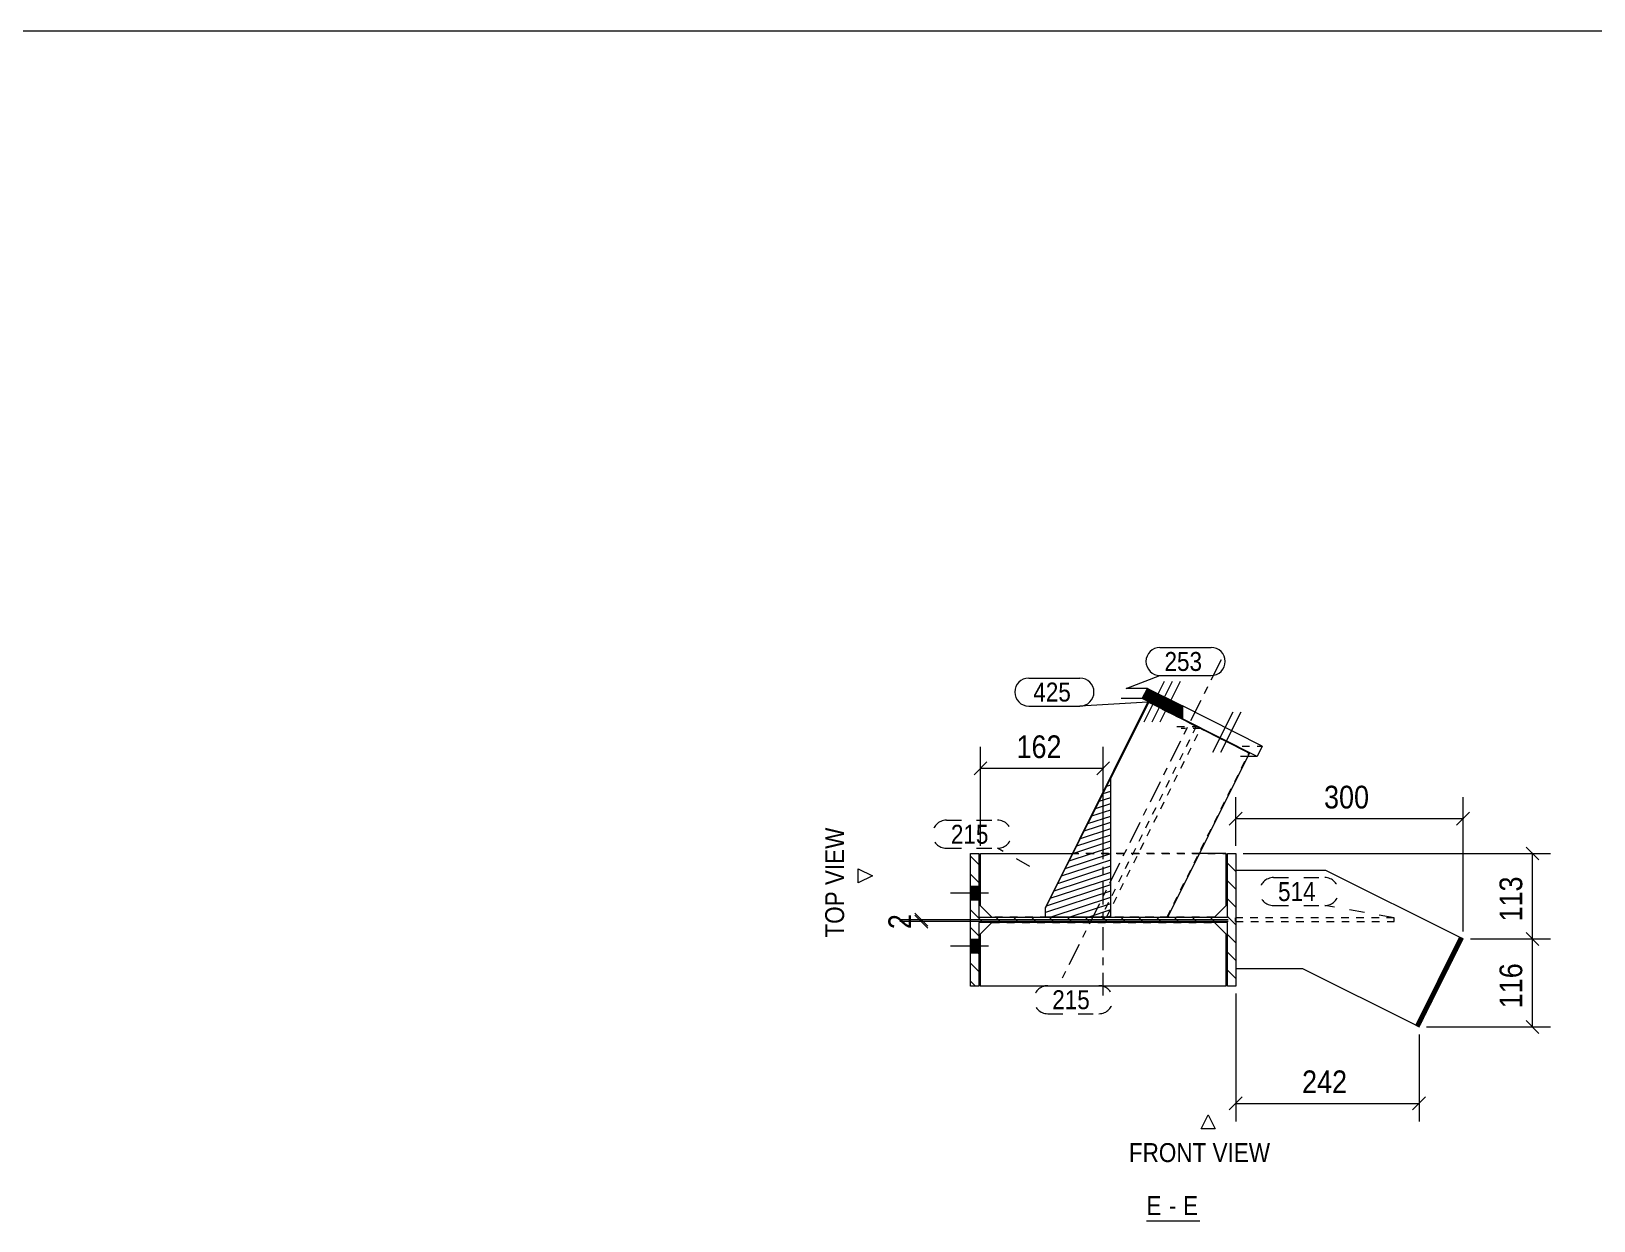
# Model space of a CAD drawing. Header units: millimetres. Extents: x 2 to 825, y 1 to 579.
# Drawn here: x 424.5 to 630.8, y 421.9 to 579 of the extents above; entities that cross this region are included whole.
import ezdxf

# ---------------------------------------------------------------- set-up
doc = ezdxf.new("R2010")
doc.units = ezdxf.units.MM
for name, pattern in [('XKITLINE00', [0]), ('XKITLINE01', [4, 1, -1, 1, -1]), ('XKITLINE02', [4, 2, -2]), ('XKITLINE03', [6, 3, -1, 1, -1])]:
    doc.linetypes.add(name, pattern=pattern)
for name, color, linetype, lineweight in [('Bolt', 3, 'Continuous', 0), ('Dimensions', 7, 'Continuous', 0), ('DrawingSheet', 5, 'Continuous', 0), ('OtherObjectType', 7, 'Continuous', 0), ('Part', 2, 'Continuous', 0), ('PartMark', 7, 'Continuous', 0)]:
    doc.layers.add(name, color=color, linetype=linetype, lineweight=lineweight)
doc.styles.add('ARIAL', font='ARIAL.TTF')

# ---------------------------------------------------------------- blocks, each defined once
blk = doc.blocks.new('*A6')
at = {"layer": 'Part', "color": 7, "linetype": 'XKITLINE00', "lineweight": 0}
for p, q in [((583.49, 470.41), (583.49, 470.41)), ((583.49, 470.41), (583.49, 470.41)), ((549.59, 468.95), (548.49, 470.05)), ((583.49, 468.05), (582.39, 469.15)), ((549.59, 466.6), (548.49, 467.7)), ((583.49, 465.7), (582.39, 466.8)), ((549.59, 464.24), (548.49, 465.34)), ((583.49, 463.34), (582.39, 464.44)), ((550.15, 461.31), (548.49, 462.98)), ((583.49, 460.98), (582.39, 462.08)), ((549.59, 459.52), (548.49, 460.62)), ((552.51, 461.31), (551.81, 462.01)), ((554.87, 461.31), (554.17, 462.01)), ((557.23, 461.31), (556.53, 462.01)), ((559.58, 461.31), (558.88, 462.01)), ((561.94, 461.31), (561.24, 462.01)), ((564.3, 461.31), (563.6, 462.01)), ((566.65, 461.31), (565.95, 462.01)), ((569.01, 461.31), (568.31, 462.01)), ((571.37, 461.31), (570.67, 462.01)), ((573.73, 461.31), (573.03, 462.01)), ((576.08, 461.31), (575.38, 462.01)), ((578.44, 461.31), (577.74, 462.01)), ((580.8, 461.31), (580.1, 462.01)), ((549.59, 457.17), (548.49, 458.27)), ((583.49, 458.63), (582.39, 459.73)), ((549.59, 454.81), (548.49, 455.91)), ((583.49, 456.27), (582.39, 457.37)), ((583.49, 453.91), (582.39, 455.01)), ((549.12, 452.91), (548.49, 453.55))]:
    blk.add_line(p, q, dxfattribs=at)
blk = doc.blocks.new('*A7')
at = {"layer": 'Part', "color": 7, "linetype": 'XKITLINE00', "lineweight": 0}
for p, q in [((612.93, 457.98), (612.26, 457.76)), ((612.96, 458.04), (612.29, 457.82)), ((612.99, 458.1), (612.32, 457.88)), ((613.02, 458.16), (612.35, 457.94)), ((613.05, 458.22), (612.38, 458)), ((613.08, 458.28), (612.41, 458.06)), ((613.11, 458.34), (612.44, 458.12)), ((613.14, 458.4), (612.47, 458.18)), ((613.17, 458.46), (612.5, 458.24)), ((613.2, 458.52), (612.53, 458.3)), ((613.23, 458.58), (612.56, 458.36)), ((613.26, 458.65), (612.59, 458.42)), ((613.29, 458.71), (612.62, 458.48)), ((613.32, 458.77), (612.65, 458.54)), ((613.35, 458.83), (612.68, 458.6)), ((613.38, 458.89), (612.71, 458.66)), ((613.41, 458.95), (612.74, 458.72)), ((613.44, 459.01), (612.77, 458.78)), ((613.47, 459.07), (612.8, 458.84)), ((613.5, 459.13), (612.83, 458.9)), ((613.44, 459.16), (612.86, 458.96)), ((613.38, 459.19), (612.89, 459.02)), ((613.32, 459.22), (612.92, 459.08)), ((613.26, 459.25), (612.95, 459.14)), ((613.2, 459.28), (612.98, 459.2)), ((613.14, 459.31), (613.01, 459.26)), ((613.06, 459.33), (613.04, 459.33)), ((611.91, 455.93), (611.24, 455.71)), ((611.94, 455.99), (611.27, 455.77)), ((611.97, 456.05), (611.3, 455.83)), ((612, 456.11), (611.33, 455.89)), ((612.03, 456.17), (611.36, 455.95)), ((612.06, 456.23), (611.39, 456.01)), ((612.09, 456.29), (611.42, 456.07)), ((612.12, 456.36), (611.45, 456.13)), ((612.15, 456.42), (611.48, 456.19)), ((612.18, 456.48), (611.51, 456.25)), ((612.21, 456.54), (611.54, 456.31)), ((612.24, 456.6), (611.57, 456.37)), ((612.27, 456.66), (611.6, 456.43)), ((612.3, 456.72), (611.63, 456.49)), ((612.33, 456.78), (611.66, 456.55)), ((612.36, 456.84), (611.69, 456.61)), ((612.39, 456.9), (611.72, 456.67)), ((612.42, 456.96), (611.75, 456.73)), ((612.45, 457.02), (611.78, 456.79)), ((612.48, 457.08), (611.81, 456.85)), ((612.51, 457.14), (611.84, 456.91)), ((612.54, 457.2), (611.87, 456.97)), ((612.57, 457.26), (611.9, 457.04)), ((612.6, 457.32), (611.93, 457.1)), ((612.63, 457.38), (611.96, 457.16)), ((612.66, 457.44), (611.99, 457.22)), ((612.69, 457.5), (612.02, 457.28)), ((612.72, 457.56), (612.05, 457.34)), ((612.75, 457.62), (612.08, 457.4)), ((612.78, 457.68), (612.11, 457.46)), ((612.81, 457.74), (612.14, 457.52)), ((612.84, 457.8), (612.17, 457.58)), ((612.87, 457.86), (612.2, 457.64)), ((612.9, 457.92), (612.23, 457.7)), ((610.85, 453.82), (610.18, 453.6)), ((610.88, 453.88), (610.21, 453.66)), ((610.91, 453.94), (610.24, 453.72)), ((610.94, 454), (610.27, 453.78)), ((610.97, 454.07), (610.3, 453.84)), ((611, 454.13), (610.33, 453.9)), ((611.03, 454.19), (610.36, 453.96)), ((611.06, 454.25), (610.39, 454.02)), ((611.09, 454.31), (610.42, 454.08)), ((611.12, 454.37), (610.45, 454.14)), ((611.15, 454.43), (610.48, 454.2)), ((611.18, 454.49), (610.51, 454.26)), ((611.21, 454.55), (610.54, 454.32)), ((611.24, 454.61), (610.57, 454.38)), ((611.27, 454.67), (610.6, 454.44)), ((611.3, 454.73), (610.63, 454.5)), ((611.33, 454.79), (610.66, 454.56)), ((611.36, 454.85), (610.69, 454.62)), ((611.39, 454.91), (610.72, 454.68)), ((611.42, 454.97), (610.75, 454.75)), ((611.45, 455.03), (610.78, 454.81)), ((611.48, 455.09), (610.81, 454.87)), ((611.52, 455.15), (610.84, 454.93)), ((611.55, 455.21), (610.87, 454.99)), ((611.58, 455.27), (610.9, 455.05)), ((611.61, 455.33), (610.93, 455.11)), ((611.64, 455.39), (610.96, 455.17)), ((611.67, 455.45), (610.99, 455.23)), ((611.7, 455.51), (611.02, 455.29)), ((611.73, 455.57), (611.05, 455.35)), ((611.76, 455.63), (611.08, 455.41)), ((611.79, 455.69), (611.12, 455.47)), ((611.82, 455.75), (611.15, 455.53)), ((611.85, 455.81), (611.18, 455.59)), ((611.88, 455.87), (611.21, 455.65)), ((609.83, 451.78), (609.16, 451.55)), ((609.86, 451.84), (609.19, 451.61)), ((609.89, 451.9), (609.22, 451.67)), ((609.92, 451.96), (609.25, 451.73)), ((609.95, 452.02), (609.28, 451.79)), ((609.98, 452.08), (609.31, 451.85)), ((610.01, 452.14), (609.34, 451.91)), ((610.04, 452.2), (609.37, 451.97)), ((610.07, 452.26), (609.4, 452.03)), ((610.1, 452.32), (609.43, 452.09)), ((610.13, 452.38), (609.46, 452.15)), ((610.16, 452.44), (609.49, 452.21)), ((610.19, 452.5), (609.52, 452.27)), ((610.22, 452.56), (609.55, 452.33)), ((610.25, 452.62), (609.58, 452.39)), ((610.28, 452.68), (609.61, 452.46)), ((610.31, 452.74), (609.64, 452.52)), ((610.34, 452.8), (609.67, 452.58)), ((610.37, 452.86), (609.7, 452.64)), ((610.4, 452.92), (609.73, 452.7)), ((610.43, 452.98), (609.76, 452.76)), ((610.46, 453.04), (609.79, 452.82)), ((610.49, 453.1), (609.82, 452.88)), ((610.52, 453.16), (609.85, 452.94)), ((610.55, 453.22), (609.88, 453)), ((610.58, 453.28), (609.91, 453.06)), ((610.61, 453.34), (609.94, 453.12)), ((610.64, 453.4), (609.97, 453.18)), ((610.67, 453.46), (610, 453.24)), ((610.7, 453.52), (610.03, 453.3)), ((610.73, 453.58), (610.06, 453.36)), ((610.76, 453.64), (610.09, 453.42)), ((610.79, 453.7), (610.12, 453.48)), ((610.82, 453.76), (610.15, 453.54)), ((608.81, 449.73), (608.14, 449.5)), ((608.84, 449.79), (608.17, 449.56)), ((608.87, 449.85), (608.2, 449.62)), ((608.9, 449.91), (608.23, 449.68)), ((608.93, 449.97), (608.26, 449.74)), ((608.96, 450.03), (608.29, 449.8)), ((608.99, 450.09), (608.32, 449.86)), ((609.02, 450.15), (608.35, 449.92)), ((609.05, 450.21), (608.38, 449.98)), ((609.08, 450.27), (608.41, 450.04)), ((609.11, 450.33), (608.44, 450.1)), ((609.14, 450.39), (608.47, 450.16)), ((609.17, 450.45), (608.5, 450.23)), ((609.2, 450.51), (608.53, 450.29)), ((609.23, 450.57), (608.56, 450.35)), ((609.26, 450.63), (608.59, 450.41)), ((609.29, 450.69), (608.62, 450.47)), ((609.32, 450.75), (608.65, 450.53)), ((609.35, 450.81), (608.68, 450.59)), ((609.38, 450.87), (608.71, 450.65)), ((609.41, 450.93), (608.74, 450.71)), ((609.44, 450.99), (608.77, 450.77)), ((609.47, 451.05), (608.8, 450.83)), ((609.5, 451.11), (608.83, 450.89)), ((609.53, 451.17), (608.86, 450.95)), ((609.56, 451.23), (608.89, 451.01)), ((609.59, 451.29), (608.92, 451.07)), ((609.62, 451.35), (608.95, 451.13)), ((609.65, 451.41), (608.98, 451.19)), ((609.68, 451.47), (609.01, 451.25)), ((609.71, 451.53), (609.04, 451.31)), ((609.74, 451.59), (609.07, 451.37)), ((609.77, 451.65), (609.1, 451.43)), ((609.8, 451.71), (609.13, 451.49)), ((607.94, 447.98), (607.27, 447.75)), ((607.91, 447.92), (607.27, 447.71)), ((607.97, 448.04), (607.3, 447.81)), ((608, 448.1), (607.33, 447.87)), ((607.88, 447.86), (607.33, 447.68)), ((608.03, 448.16), (607.36, 447.94)), ((608.06, 448.22), (607.39, 448)), ((607.85, 447.8), (607.39, 447.65)), ((608.09, 448.28), (607.42, 448.06)), ((608.12, 448.34), (607.45, 448.12)), ((607.82, 447.74), (607.45, 447.62)), ((608.15, 448.4), (607.48, 448.18)), ((608.18, 448.46), (607.51, 448.24)), ((607.79, 447.68), (607.51, 447.59)), ((608.21, 448.52), (607.54, 448.3)), ((608.24, 448.58), (607.57, 448.36)), ((608.27, 448.64), (607.6, 448.42)), ((608.3, 448.7), (607.63, 448.48)), ((608.33, 448.76), (607.66, 448.54)), ((608.36, 448.82), (607.69, 448.6)), ((608.39, 448.88), (607.72, 448.66)), ((608.42, 448.94), (607.75, 448.72)), ((608.45, 449), (607.78, 448.78)), ((608.48, 449.06), (607.81, 448.84)), ((608.51, 449.12), (607.84, 448.9)), ((608.54, 449.18), (607.87, 448.96)), ((608.57, 449.24), (607.9, 449.02)), ((608.6, 449.3), (607.93, 449.08)), ((608.63, 449.36), (607.96, 449.14)), ((608.66, 449.42), (607.99, 449.2)), ((608.69, 449.49), (608.02, 449.26)), ((608.72, 449.55), (608.05, 449.32)), ((608.75, 449.61), (608.08, 449.38)), ((608.78, 449.67), (608.11, 449.44)), ((607.76, 447.62), (607.57, 447.56)), ((607.72, 447.56), (607.63, 447.53))]:
    blk.add_line(p, q, dxfattribs=at)
blk = doc.blocks.new('*A8')
at = {"layer": 'Part', "color": 7, "linetype": 'XKITLINE00', "lineweight": 0}
for p, q in [((566.94, 478.61), (565.94, 478.28)), ((566.94, 479.43), (566.44, 479.27)), ((566.94, 476.96), (564.94, 476.3)), ((566.94, 477.78), (565.44, 477.29)), ((566.94, 474.49), (563.45, 473.34)), ((566.94, 475.31), (563.94, 474.33)), ((566.94, 476.14), (564.44, 475.32)), ((566.94, 472.84), (562.45, 471.36)), ((566.94, 473.66), (562.95, 472.35)), ((566.94, 470.37), (560.95, 468.4)), ((566.94, 471.19), (561.45, 469.39)), ((566.94, 472.02), (561.95, 470.37)), ((566.94, 468.72), (559.96, 466.42)), ((566.94, 469.54), (560.46, 467.41)), ((566.94, 466.25), (558.46, 463.46)), ((566.94, 467.07), (558.96, 464.45)), ((566.94, 467.9), (559.46, 465.43)), ((566.94, 465.42), (558.36, 462.6)), ((566.94, 464.6), (559.08, 462.01)), ((566.94, 463.78), (561.58, 462.01)), ((566.94, 462.95), (564.08, 462.01)), ((566.94, 462.13), (566.58, 462.01))]:
    blk.add_line(p, q, dxfattribs=at)
blk = doc.blocks.new('*A9')
at = {"layer": 'Part', "color": 7, "linetype": 'XKITLINE00', "lineweight": 0}
for p, q in [((571.26, 490.81), (571.21, 490.96)), ((571.45, 490.72), (571.3, 491.14)), ((571.63, 490.62), (571.39, 491.33)), ((571.81, 490.53), (571.49, 491.51)), ((572, 490.44), (571.58, 491.69)), ((572.18, 490.35), (571.67, 491.87)), ((572.36, 490.26), (571.76, 492.06)), ((572.55, 490.17), (571.87, 492.18)), ((572.73, 490.07), (572.06, 492.09)), ((572.92, 489.98), (572.24, 492)), ((573.1, 489.89), (572.43, 491.9)), ((573.28, 489.8), (572.61, 491.81)), ((573.47, 489.71), (572.79, 491.72)), ((573.65, 489.62), (572.98, 491.63)), ((573.83, 489.52), (573.16, 491.54)), ((574.02, 489.43), (573.34, 491.45)), ((574.2, 489.34), (573.53, 491.35)), ((574.39, 489.25), (573.71, 491.26)), ((574.54, 489.24), (573.9, 491.17)), ((574.68, 489.29), (574.08, 491.08)), ((574.82, 489.33), (574.26, 490.99)), ((574.95, 489.38), (574.45, 490.9)), ((574.57, 489.16), (574.54, 489.24)), ((575.09, 489.43), (574.63, 490.8)), ((574.75, 489.07), (574.68, 489.29)), ((575.23, 489.47), (574.81, 490.71)), ((574.94, 488.97), (574.82, 489.33)), ((575.12, 488.88), (574.95, 489.38)), ((575.37, 489.52), (575, 490.62)), ((575.3, 488.79), (575.09, 489.43)), ((575.5, 489.57), (575.18, 490.53)), ((575.49, 488.7), (575.23, 489.47)), ((575.64, 489.61), (575.37, 490.44)), ((575.67, 488.61), (575.37, 489.52)), ((575.86, 488.52), (575.5, 489.57)), ((575.78, 489.66), (575.55, 490.35)), ((576.04, 488.42), (575.64, 489.61)), ((575.92, 489.7), (575.73, 490.25)), ((576.22, 488.33), (575.78, 489.66)), ((576.06, 489.75), (575.92, 490.16)), ((576.41, 488.24), (575.92, 489.7)), ((576.47, 488.51), (576.06, 489.75)), ((576.19, 489.8), (576.1, 490.07)), ((576.47, 488.97), (576.19, 489.8)), ((576.33, 489.84), (576.29, 489.98)), ((576.47, 489.43), (576.33, 489.84)), ((576.47, 489.89), (576.47, 489.89)), ((576.47, 489.89), (576.47, 489.89))]:
    blk.add_line(p, q, dxfattribs=at)
blk = doc.blocks.new('*A148')
at = {"layer": 'Bolt'}
for points in [[(549.59, 464.26), (548.49, 464.26), (548.49, 466.06), (549.59, 466.06)], [(549.59, 464.26), (548.49, 464.26), (548.49, 466.06), (549.59, 466.06)], [(549.59, 464.26), (548.49, 464.26), (548.49, 466.06), (549.59, 466.06)], [(549.59, 457.26), (548.49, 457.26), (548.49, 459.06), (549.59, 459.06)], [(549.59, 457.26), (548.49, 457.26), (548.49, 459.06), (549.59, 459.06)], [(549.59, 457.26), (548.49, 457.26), (548.49, 459.06), (549.59, 459.06)]]:
    blk.add_hatch(color=3, dxfattribs=at).paths.add_polyline_path(points, flags=17)
at = {"layer": 'Bolt', "color": 3, "linetype": 'XKITLINE00', "lineweight": 0}
for p, q in [((550.84, 465.16), (545.84, 465.16)), ((550.84, 465.16), (545.84, 465.16)), ((550.84, 465.16), (545.84, 465.16)), ((549.59, 466.06), (548.49, 466.06)), ((549.59, 466.06), (548.49, 466.06)), ((549.59, 466.06), (548.49, 466.06)), ((549.59, 464.26), (548.49, 464.26)), ((549.59, 464.26), (548.49, 464.26)), ((549.59, 464.26), (548.49, 464.26)), ((550.84, 458.16), (545.84, 458.16)), ((550.84, 458.16), (545.84, 458.16)), ((550.84, 458.16), (545.84, 458.16)), ((549.59, 459.06), (548.49, 459.06)), ((549.59, 459.06), (548.49, 459.06)), ((549.59, 459.06), (548.49, 459.06)), ((549.59, 457.26), (548.49, 457.26)), ((549.59, 457.26), (548.49, 457.26)), ((549.59, 457.26), (548.49, 457.26))]:
    blk.add_line(p, q, dxfattribs=at)
blk = doc.blocks.new('*A149')
at = {"layer": 'Bolt', "color": 3, "linetype": 'XKITLINE00', "lineweight": 0}
for p, q in [((571.42, 487.81), (574.1, 493.18)), ((572.47, 487.81), (575.14, 493.18)), ((573.52, 487.81), (576.19, 493.18)), ((580.47, 483.78), (583.15, 489.14)), ((581.52, 483.78), (584.19, 489.14))]:
    blk.add_line(p, q, dxfattribs=at)
blk = doc.blocks.new('*A150')
at = {"layer": 'Part', "color": 2, "linetype": 'XKITLINE00', "lineweight": 0}
for p, q in [((548.49, 452.91), (548.49, 470.41)), ((548.49, 470.41), (549.59, 470.41)), ((549.59, 470.41), (549.59, 462.01)), ((582.39, 462.01), (582.39, 470.41)), ((582.39, 470.41), (583.49, 470.41)), ((583.49, 470.41), (583.49, 452.91)), ((549.59, 462.01), (582.39, 462.01)), ((582.39, 461.31), (549.59, 461.31)), ((549.59, 461.31), (549.59, 452.91)), ((582.39, 452.91), (582.39, 461.31)), ((549.59, 452.91), (548.49, 452.91)), ((583.49, 452.91), (582.39, 452.91))]:
    blk.add_line(p, q, dxfattribs=at)
at = {"layer": 'Part', "color": 7, "linetype": 'XKITLINE03', "lineweight": 0}
for p, q in [((565.99, 451.66), (565.99, 471.66)), ((575.99, 461.66), (555.99, 461.66))]:
    blk.add_line(p, q, dxfattribs=at)
blk = doc.blocks.new('*A151')
at = {"layer": 'Part', "color": 2, "linetype": 'XKITLINE00', "lineweight": 0}
for p, q in [((549.79, 459.81), (551.29, 461.31)), ((580.69, 461.31), (582.19, 459.81)), ((549.79, 452.91), (549.79, 459.81)), ((582.19, 459.81), (582.19, 452.91)), ((582.19, 452.91), (549.79, 452.91))]:
    blk.add_line(p, q, dxfattribs=at)
at = {"layer": 'Part', "color": 7, "linetype": 'XKITLINE01', "lineweight": 0}
blk.add_line((551.29, 461.31), (580.69, 461.31), dxfattribs=at)
blk = doc.blocks.new('*A152')
at = {"layer": 'Part', "color": 2, "linetype": 'XKITLINE00', "lineweight": 0}
for p, q in [((549.79, 470.41), (561.93, 470.41)), ((549.79, 463.51), (549.79, 470.41)), ((582.19, 470.41), (578.71, 470.41)), ((582.19, 470.41), (582.19, 463.51)), ((551.29, 462.01), (549.79, 463.51)), ((582.19, 463.51), (580.69, 462.01))]:
    blk.add_line(p, q, dxfattribs=at)
at = {"layer": 'Part', "color": 7, "linetype": 'XKITLINE01', "lineweight": 0}
for p, q in [((578.71, 470.41), (561.93, 470.41)), ((551.29, 462.01), (580.69, 462.01))]:
    blk.add_line(p, q, dxfattribs=at)
blk = doc.blocks.new('*A153')
at = {"layer": 'Part', "color": 7, "linetype": 'XKITLINE01', "lineweight": 0}
for p, q in [((549.79, 459.81), (551.29, 461.31)), ((551.29, 461.31), (580.69, 461.31)), ((580.69, 461.31), (582.19, 459.81)), ((549.79, 452.91), (549.79, 459.81)), ((582.19, 459.81), (582.19, 452.91)), ((582.19, 452.91), (549.79, 452.91))]:
    blk.add_line(p, q, dxfattribs=at)
blk = doc.blocks.new('*A154')
at = {"layer": 'Part', "color": 7, "linetype": 'XKITLINE01', "lineweight": 0}
for p, q in [((549.79, 463.51), (549.79, 470.41)), ((549.79, 470.41), (582.19, 470.41)), ((582.19, 470.41), (582.19, 463.51)), ((551.29, 462.01), (549.79, 463.51)), ((582.19, 463.51), (580.69, 462.01)), ((580.69, 462.01), (551.29, 462.01))]:
    blk.add_line(p, q, dxfattribs=at)
blk = doc.blocks.new('*A155')
at = {"layer": 'Part', "color": 2, "linetype": 'XKITLINE00', "lineweight": 0}
for p, q in [((613.05, 459.35), (607.25, 447.72)), ((607.69, 447.5), (613.5, 459.13)), ((613.5, 459.13), (613.05, 459.35)), ((607.69, 447.5), (607.25, 447.72))]:
    blk.add_line(p, q, dxfattribs=at)
blk = doc.blocks.new('*A156')
at = {"layer": 'Part', "color": 7, "linetype": 'XKITLINE01', "lineweight": 0}
for p, q in [((583.48, 461.41), (583.48, 461.91)), ((583.49, 461.91), (583.48, 461.91)), ((604.41, 461.91), (583.48, 461.91)), ((583.49, 461.41), (583.48, 461.41)), ((583.48, 461.41), (604.41, 461.41)), ((583.49, 461.41), (583.49, 461.91)), ((604.41, 461.41), (604.41, 461.91))]:
    blk.add_line(p, q, dxfattribs=at)
blk = doc.blocks.new('*A157')
at = {"layer": 'Part', "color": 2, "linetype": 'XKITLINE00', "lineweight": 0}
for p, q in [((595.4, 468.16), (583.49, 468.16)), ((613.05, 459.35), (595.4, 468.16)), ((592.33, 455.16), (583.49, 455.16)), ((607.25, 447.72), (592.33, 455.16))]:
    blk.add_line(p, q, dxfattribs=at)
at = {"layer": 'Part', "color": 7, "linetype": 'XKITLINE01', "lineweight": 0}
for p, q in [((583.49, 468.16), (583.49, 455.16)), ((607.69, 447.5), (613.5, 459.13)), ((613.5, 459.13), (613.05, 459.35)), ((607.25, 447.72), (607.69, 447.5))]:
    blk.add_line(p, q, dxfattribs=at)
blk = doc.blocks.new('*A158')
at = {"layer": 'Part', "color": 7, "linetype": 'XKITLINE03', "lineweight": 0}
blk.add_line((581.55, 495.99), (560.15, 453.07), dxfattribs=at)
at = {"layer": 'Part', "color": 2, "linetype": 'XKITLINE00', "lineweight": 0}
for p, q in [((558.36, 463.25), (571.91, 490.41)), ((572, 490.41), (566.94, 480.26)), ((571.91, 490.41), (572, 490.41)), ((572, 490.41), (585.33, 483.68)), ((574.52, 462.01), (585.33, 483.68)), ((558.36, 463.25), (566.94, 480.26)), ((566.94, 480.26), (566.94, 462.01)), ((558.36, 462.01), (558.36, 463.25)), ((566.94, 462.01), (558.36, 462.01))]:
    blk.add_line(p, q, dxfattribs=at)
at = {"layer": 'Part', "color": 7, "linetype": 'XKITLINE01', "lineweight": 0}
for p, q in [((578.28, 487.19), (571.91, 490.41)), ((578.28, 487.19), (565.72, 462.01)), ((566.45, 462.01), (578.86, 486.9)), ((575.72, 487.19), (578.28, 487.19)), ((578.86, 486.9), (576.3, 486.9)), ((585.24, 483.68), (578.86, 486.9)), ((574.43, 462.01), (585.24, 483.68)), ((585.33, 483.68), (585.24, 483.68)), ((574.52, 462.01), (566.94, 462.01))]:
    blk.add_line(p, q, dxfattribs=at)
blk = doc.blocks.new('*A159')
at = {"layer": 'Part', "color": 2, "linetype": 'XKITLINE00', "lineweight": 0}
for p, q in [((571.83, 492.2), (569.05, 492.2)), ((571.16, 490.86), (571.83, 492.2)), ((571.83, 492.2), (576.47, 489.89)), ((571.16, 490.86), (568.37, 490.86)), ((576.47, 488.21), (571.16, 490.86)), ((587, 484.58), (576.47, 489.89)), ((576.47, 489.89), (576.47, 488.21)), ((586.33, 483.24), (576.47, 488.21)), ((586.33, 483.24), (585.11, 483.24)), ((587, 484.58), (586.33, 483.24))]:
    blk.add_line(p, q, dxfattribs=at)
at = {"layer": 'Part', "color": 7, "linetype": 'XKITLINE01', "lineweight": 0}
for p, q in [((585.11, 483.24), (583.65, 483.24)), ((584.33, 484.58), (587, 484.58))]:
    blk.add_line(p, q, dxfattribs=at)
blk = doc.blocks.new('*A174')
at = {"layer": 'DrawingSheet', "color": 5, "linetype": 'XKITLINE00', "lineweight": 0}
blk.add_line((825, 579), (5, 579), dxfattribs=at)
blk = doc.blocks.new('*A339')
at = {"layer": 'Dimensions', "color": 7, "linetype": 'XKITLINE00', "lineweight": 0}
for p, q in [((614.5, 459.13), (625.07, 459.13)), ((621.82, 459.98), (623.52, 458.28)), ((622.67, 447.5), (622.67, 459.13)), ((621.82, 448.34), (623.52, 446.65)), ((608.69, 447.5), (625.07, 447.5))]:
    blk.add_line(p, q, dxfattribs=at)
at = {"layer": 'Dimensions', "color": 3}
for p in [(622.67, 459.13), (622.67, 447.5)]:
    blk.add_point(p, dxfattribs=at)
at = {"layer": 'Dimensions', "color": 3, "style": 'ARIAL', "width": 0.85}
blk.add_text('116', height=3, rotation=90.0002, dxfattribs=at).set_placement((621.32, 449.97))
blk = doc.blocks.new('*A340')
at = {"layer": 'Dimensions', "color": 7, "linetype": 'XKITLINE00', "lineweight": 0}
for p, q in [((584.49, 470.41), (625.07, 470.41)), ((621.82, 471.26), (623.52, 469.56)), ((622.67, 459.13), (622.67, 470.41)), ((614.5, 459.13), (625.07, 459.13)), ((621.82, 459.98), (623.52, 458.28))]:
    blk.add_line(p, q, dxfattribs=at)
at = {"layer": 'Dimensions', "color": 3}
for p in [(622.67, 470.41), (622.67, 459.13)]:
    blk.add_point(p, dxfattribs=at)
at = {"layer": 'Dimensions', "color": 3, "style": 'ARIAL', "width": 0.85}
blk.add_text('113', height=3, rotation=90.0002, dxfattribs=at).set_placement((621.32, 461.43))
blk = doc.blocks.new('*A341')
at = {"layer": 'Dimensions', "color": 7, "linetype": 'XKITLINE00', "lineweight": 0}
for p, q in [((583.49, 451.91), (583.49, 435.01)), ((607.69, 446.5), (607.69, 435.01)), ((584.33, 438.26), (582.64, 436.56)), ((583.49, 437.41), (607.69, 437.41)), ((608.54, 438.26), (606.85, 436.56))]:
    blk.add_line(p, q, dxfattribs=at)
at = {"layer": 'Dimensions', "color": 3}
for p in [(583.49, 437.41), (607.69, 437.41)]:
    blk.add_point(p, dxfattribs=at)
at = {"layer": 'Dimensions', "color": 3, "style": 'ARIAL', "width": 0.85}
blk.add_text('242', height=3, dxfattribs=at).set_placement((592.25, 438.76))
blk = doc.blocks.new('*A342')
at = {"layer": 'Dimensions', "color": 7, "linetype": 'XKITLINE00', "lineweight": 0}
for p, q in [((583.49, 471.41), (583.49, 477.86)), ((613.5, 460.13), (613.5, 477.86)), ((584.33, 475.86), (582.64, 474.16)), ((583.49, 475.01), (613.5, 475.01)), ((614.35, 475.86), (612.65, 474.16))]:
    blk.add_line(p, q, dxfattribs=at)
at = {"layer": 'Dimensions', "color": 3}
for p in [(583.49, 475.01), (613.5, 475.01)]:
    blk.add_point(p, dxfattribs=at)
at = {"layer": 'Dimensions', "color": 3, "style": 'ARIAL', "width": 0.85}
blk.add_text('300', height=3, dxfattribs=at).set_placement((595.15, 476.36))
blk = doc.blocks.new('*A343')
at = {"layer": 'Dimensions', "color": 7, "linetype": 'XKITLINE00', "lineweight": 0}
for p, q in [((541.14, 462.51), (542.83, 460.81)), ((541.14, 462.26), (542.83, 460.56)), ((582.49, 461.66), (539.14, 461.66)), ((582.49, 461.41), (539.14, 461.41)), ((541.99, 461.41), (541.99, 461.66))]:
    blk.add_line(p, q, dxfattribs=at)
at = {"layer": 'Dimensions', "color": 3}
for p in [(541.99, 461.66), (541.99, 461.41)]:
    blk.add_point(p, dxfattribs=at)
at = {"layer": 'Dimensions', "color": 3, "style": 'ARIAL', "width": 0.85}
blk.add_text('2', height=3, rotation=90.0002, dxfattribs=at).set_placement((540.64, 460.42))
blk = doc.blocks.new('*A344')
at = {"layer": 'Dimensions', "color": 7, "linetype": 'XKITLINE00', "lineweight": 0}
for p, q in [((549.79, 471.41), (549.79, 484.51)), ((565.99, 471.41), (565.99, 484.51)), ((550.63, 482.51), (548.94, 480.81)), ((549.79, 481.66), (565.99, 481.66)), ((566.83, 482.51), (565.14, 480.81))]:
    blk.add_line(p, q, dxfattribs=at)
at = {"layer": 'Dimensions', "color": 3}
for p in [(549.79, 481.66), (565.99, 481.66)]:
    blk.add_point(p, dxfattribs=at)
at = {"layer": 'Dimensions', "color": 3, "style": 'ARIAL', "width": 0.85}
blk.add_text('162', height=3, dxfattribs=at).set_placement((554.55, 483.01))
blk = doc.blocks.new('*A345')
at = {"layer": 'PartMark', "color": 7, "linetype": 'XKITLINE00', "lineweight": 0}
for p, q in [((573.49, 497.62), (580.25, 497.62)), ((569.05, 492.2), (573.49, 493.92)), ((573.49, 493.92), (580.25, 493.92))]:
    blk.add_line(p, q, dxfattribs=at)
for centre, start, end in [((573.49, 495.77), 90, 270), ((580.25, 495.77), 270, 90)]:
    blk.add_arc(centre, 1.85, start, end, dxfattribs=at)
at = {"layer": 'PartMark', "color": 3, "style": 'ARIAL', "width": 0.85}
blk.add_text('253', height=2.5, dxfattribs=at).set_placement((574.09, 494.52))
blk = doc.blocks.new('*A346')
at = {"layer": 'PartMark', "color": 7, "linetype": 'XKITLINE00', "lineweight": 0}
for p, q in [((556.17, 493.58), (562.93, 493.58)), ((556.17, 489.88), (562.93, 489.88)), ((571.91, 490.41), (562.93, 489.88))]:
    blk.add_line(p, q, dxfattribs=at)
for centre, start, end in [((556.17, 491.73), 90, 270), ((562.93, 491.73), 270, 90)]:
    blk.add_arc(centre, 1.85, start, end, dxfattribs=at)
at = {"layer": 'PartMark', "color": 3, "style": 'ARIAL', "width": 0.85}
blk.add_text('425', height=2.5, dxfattribs=at).set_placement((556.77, 490.48))
blk = doc.blocks.new('*A347')
at = {"layer": 'PartMark', "color": 7, "linetype": 'XKITLINE02', "lineweight": 0}
for p, q in [((588.48, 467.23), (595.24, 467.23)), ((588.48, 463.53), (595.24, 463.53)), ((604.41, 461.91), (595.24, 463.53))]:
    blk.add_line(p, q, dxfattribs=at)
for centre, start, end in [((588.48, 465.38), 90, 270), ((595.24, 465.38), 270, 90)]:
    blk.add_arc(centre, 1.85, start, end, dxfattribs=at)
at = {"layer": 'PartMark', "color": 3, "style": 'ARIAL', "width": 0.85}
blk.add_text('514', height=2.5, dxfattribs=at).set_placement((589.08, 464.13))
blk = doc.blocks.new('*A348')
at = {"layer": 'PartMark', "color": 7, "linetype": 'XKITLINE02', "lineweight": 0}
for p, q in [((545.29, 474.8), (552.05, 474.8)), ((545.29, 471.1), (552.05, 471.1)), ((556.29, 468.7), (552.05, 471.1))]:
    blk.add_line(p, q, dxfattribs=at)
for centre, start, end in [((545.29, 472.95), 90, 270), ((552.05, 472.95), 270, 90)]:
    blk.add_arc(centre, 1.85, start, end, dxfattribs=at)
at = {"layer": 'PartMark', "color": 3, "style": 'ARIAL', "width": 0.85}
blk.add_text('215', height=2.5, dxfattribs=at).set_placement((545.89, 471.7))
blk = doc.blocks.new('*A349')
at = {"layer": 'PartMark', "color": 7, "linetype": 'XKITLINE02', "lineweight": 0}
for p, q in [((549.79, 452.91), (558.67, 452.95)), ((558.67, 452.95), (565.44, 452.95)), ((558.67, 449.25), (565.44, 449.25))]:
    blk.add_line(p, q, dxfattribs=at)
for centre, start, end in [((558.67, 451.1), 90, 270), ((565.44, 451.1), 270, 90)]:
    blk.add_arc(centre, 1.85, start, end, dxfattribs=at)
at = {"layer": 'PartMark', "color": 3, "style": 'ARIAL', "width": 0.85}
blk.add_text('215', height=2.5, dxfattribs=at).set_placement((559.27, 449.85))
blk = doc.blocks.new('*A350')
at = {"layer": 'OtherObjectType', "color": 7, "linetype": 'XKITLINE00', "lineweight": 0}
for p, q in [((533.66, 466.53), (533.66, 468.4)), ((533.66, 468.4), (535.54, 467.47)), ((535.54, 467.47), (533.66, 466.53)), ((535.54, 467.47), (535.54, 467.47)), ((578.92, 434.03), (579.85, 435.91)), ((579.85, 435.91), (580.79, 434.03)), ((579.85, 435.91), (579.85, 435.91)), ((580.79, 434.03), (578.92, 434.03)), ((571.7, 421.91), (578.76, 421.91))]:
    blk.add_line(p, q, dxfattribs=at)
at = {"layer": 'OtherObjectType', "color": 7, "style": 'ARIAL', "width": 0.85}
blk.add_text('TOP VIEW', height=2.5, rotation=90, dxfattribs=at).set_placement((531.79, 459.31))
for s, p in [('FRONT VIEW', (569.39, 429.66)), ('E', (571.7, 422.66)), ('E', (576.53, 422.66)), ('-', (574.67, 422.66))]:
    blk.add_text(s, height=2.5, dxfattribs=at).set_placement(p)

msp = doc.modelspace()

# ---------------------------------------------------------------- block references
at = {"lineweight": 0}
for name in ['*A174', '*A345', '*A158', '*A346', '*A149', '*A159', '*A9', '*A344', '*A8', '*A342', '*A348', '*A150', '*A6', '*A152', '*A154', '*A340', '*A157', '*A347', '*A148', '*A343', '*A151', '*A153', '*A156', '*A155', '*A7', '*A339', '*A349', '*A341']:
    msp.add_blockref(name, (0, 0), dxfattribs=at)
at = {"layer": 'OtherObjectType', "lineweight": 0}
msp.add_blockref('*A350', (0, 0), dxfattribs=at)

doc.saveas('drawing.dxf')
